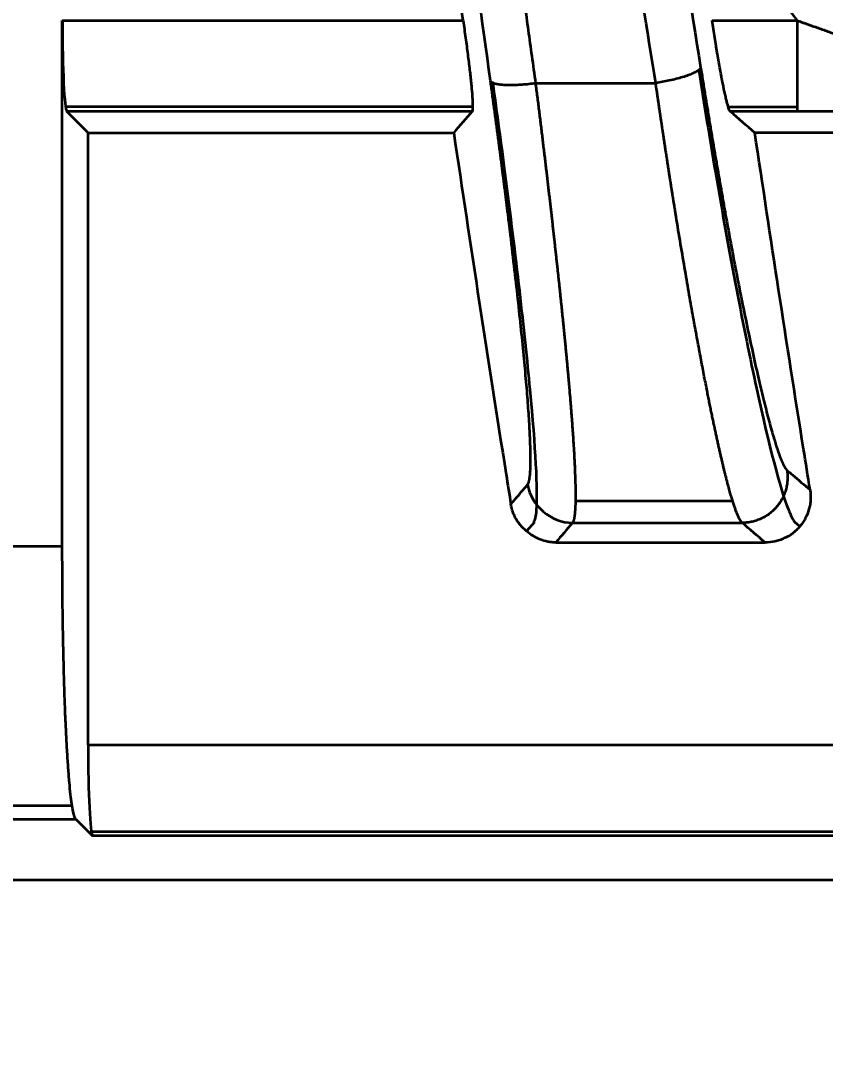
# Model space of a CAD drawing. Header units: millimetres. Extents: x 2599 to 3244, y 1330 to 1895.
# Drawn here: x 2891.9 to 2900.7, y 1481.59 to 1492.83 of the extents above; entities that cross this region are included whole.
import ezdxf

# ---------------------------------------------------------------- set-up
doc = ezdxf.new("R2010")
doc.units = ezdxf.units.MM
doc.layers.add('1', color=7, linetype='Continuous', true_color=0xffffff)
doc.layers.add('dim', color=82, linetype='Continuous', lineweight=9)
doc.styles.get("Standard").update_dxf_attribs({"font": 'arial.ttf'})
doc.dimstyles.new('Standard-3', dxfattribs={"dimscale": 3, "dimtxt": 0.18, "dimasz": 0.18, "dimexe": 0.18, "dimexo": 0.0625, "dimgap": 0.09, "dimtad": 0, "dimtoh": 1, "dimzin": 0, "dimdsep": 46, "dimtxsty": 'Standard', "dimcen": 0.09, "dimadec": 0, "dimazin": 0, "dimtfac": 1, "dimtofl": 0, "dimtmove": 0, "dimatfit": 3, "dimfxl": 0, "dimtolj": 1, "dimtzin": 0, "dimarcsym": 0})

# ---------------------------------------------------------------- blocks, each defined once
blk = doc.blocks.new('*D17')
at = {"layer": 'Defpoints', "color": 0, "transparency": 16777216}
for p in [(2669.184, 1564.792), (3057.245, 1545.955), (3057.245, 1441.092)]:
    blk.add_point(p, dxfattribs=at)
at = {"layer": 'dim', "color": 0, "lineweight": -2, "transparency": 16777216}
for p, q in [((2669.184, 1563.293), (2669.184, 1439.593)), ((3057.245, 1544.456), (3057.245, 1439.593)), ((2675.184, 1441.092), (2846.152, 1441.092)), ((3051.245, 1441.092), (2880.276, 1441.092))]:
    blk.add_line(p, q, dxfattribs=at)
at = {"layer": 'dim', "color": 0, "transparency": 16777216}
for points in [[(2675.184, 1442.092), (2675.184, 1440.092), (2669.184, 1441.092)], [(3051.245, 1442.092), (3051.245, 1440.092), (3057.245, 1441.092)]]:
    blk.add_solid(points, dxfattribs=at)
at = {"layer": 'dim', "color": 0, "transparency": 16777216, "insert": (2863.214, 1441.092), "char_height": 7.5, "attachment_point": 5, "bg_fill": 3, "box_fill_scale": 1.1, "bg_fill_color": 256, "bg_fill_true_color": 13158600, "bg_fill_transparency": 0}
blk.add_mtext('\\A1;388.06', dxfattribs=at)

msp = doc.modelspace()

# ---------------------------------------------------------------- linework, layer by layer
at = {"layer": '1', "color": 7, "linetype": 'Continuous', "lineweight": 35}
for p, q in [((2892.358, 1487.088), (2892.358, 1492.834)), ((2892.358, 1492.834), (2896.741, 1492.834)), ((2899.464, 1492.834), (2900.394, 1492.834)), ((2900.394, 1492.834), (2900.394, 1491.84)), ((2896.845, 1491.89), (2892.394, 1491.89)), ((2899.64, 1491.89), (2900.394, 1491.89)), ((2892.64, 1491.608), (2892.408, 1491.84)), ((2896.839, 1491.84), (2892.408, 1491.84)), ((2900.394, 1491.84), (2899.662, 1491.84)), ((2892.64, 1484.918), (2892.64, 1491.608)), ((2892.64, 1491.608), (2896.638, 1491.608)), ((2907.454, 1491.608), (2899.931, 1491.608)), ((2897.969, 1487.587), (2899.688, 1487.587)), ((2897.52, 1487.352), (2897.435, 1487.253)), ((2900.423, 1487.306), (2900.369, 1487.352)), ((2897.754, 1487.13), (2900.044, 1487.13)), ((2892.64, 1484.918), (2905.128, 1484.918)), ((2890.613, 1484.255), (2892.466, 1484.255)), ((2892.507, 1484.107), (2892.689, 1483.924)), ((2892.676, 1483.974), (2905.128, 1483.974)), ((2905.128, 1483.924), (2892.689, 1483.924)), ((2904.982, 1483.442), (2736.871, 1483.442))]:
    msp.add_line(p, q, dxfattribs=at)
for centre, major_axis, ratio, start_param, end_param in [((2904.323, 1495.927), (-4.29, -2.57), 0.99484, 5.745762, 6.411135), ((2904.236, 1495.875), (-3.432, -2.056), 0.99484, 5.733818, 7.06646), ((2892.411, 1492.834), (0, 0.995), 0.052408, 1.570796, 3.089233), ((2892.692, 1484.918), (0, 0.995), 0.052408, 1.570796, 3.089233)]:
    msp.add_ellipse(centre, major_axis=major_axis, ratio=ratio, start_param=start_param, end_param=end_param, dxfattribs=at)
for points, knots in [([(2896.741, 1492.834), (2896.232, 1496.256), (2895.044, 1504.357), (2892.652, 1513.374), (2888.412, 1521.168), (2884.255, 1528.812), (2881.152, 1539.024), (2879.105, 1551.827), (2877.759, 1560.614), (2877.759, 1565.534)], [0, 0, 0, 0, 0.129702, 0.32294, 0.408174, 0.493408, 0.653378, 0.813349, 1, 1, 1, 1]), ([(2897.041, 1492.175), (2896.949, 1492.838), (2896.857, 1493.508), (2896.67, 1494.857), (2896.575, 1495.538), (2896.38, 1496.908), (2896.28, 1497.597), (2896.071, 1498.986), (2895.963, 1499.684), (2895.735, 1501.089), (2895.615, 1501.795), (2895.359, 1503.214), (2895.223, 1503.926), (2894.93, 1505.359), (2894.772, 1506.078), (2894.431, 1507.525), (2894.247, 1508.253), (2893.844, 1509.717), (2893.626, 1510.453), (2893.148, 1511.936), (2892.888, 1512.682), (2892.317, 1514.186), (2892.007, 1514.944), (2891.497, 1516.092), (2891.319, 1516.476), (2890.949, 1517.249), (2890.566, 1518.026), (2889.956, 1519.211), (2889.529, 1520.016), (2889.094, 1520.83), (2888.873, 1521.242), (2888.425, 1522.076), (2887.972, 1522.922), (2887.288, 1524.222), (2886.611, 1525.556), (2886.174, 1526.468), (2885.854, 1527.16), (2885.749, 1527.393), (2885.543, 1527.86), (2885.441, 1528.095), (2885.341, 1528.332), (2885.341, 1528.332), (2885.34, 1528.332), (2885.34, 1528.333), (2885.34, 1528.334), (2885.339, 1528.337), (2885.336, 1528.342), (2885.332, 1528.353), (2885.323, 1528.374), (2885.305, 1528.417), (2885.269, 1528.502), (2885.198, 1528.672), (2885.058, 1529.013), (2884.783, 1529.696), (2884.56, 1530.284), (2884.127, 1531.463), (2883.857, 1532.252), (2883.099, 1534.626), (2882.66, 1536.216), (2882.175, 1538.199), (2882.081, 1538.595), (2881.899, 1539.387), (2881.811, 1539.783), (2881.555, 1540.967), (2881.394, 1541.756), (2880.938, 1544.114), (2880.667, 1545.678), (2880.285, 1548.01), (2880.162, 1548.784), (2879.98, 1549.943), (2879.92, 1550.328), (2879.801, 1551.098), (2879.741, 1551.482), (2879.564, 1552.633), (2879.331, 1554.162), (2879.008, 1556.445), (2878.73, 1558.72), (2878.512, 1560.99), (2878.369, 1563.261), (2878.334, 1564.776), (2878.334, 1565.534)], [0, 0, 0, 0, 0.03125, 0.03125, 0.0625, 0.0625, 0.09375, 0.09375, 0.125, 0.125, 0.15625, 0.15625, 0.1875, 0.1875, 0.21875, 0.21875, 0.25, 0.25, 0.28125, 0.28125, 0.3125, 0.3125, 0.34375, 0.34375, 0.359375, 0.359375, 0.375, 0.390625, 0.40625, 0.40625, 0.421875, 0.421875, 0.4375, 0.453125, 0.46875, 0.484375, 0.484375, 0.492187, 0.492187, 0.5, 0.5, 0.500008, 0.500008, 0.500015, 0.500031, 0.500061, 0.500122, 0.500244, 0.500488, 0.500977, 0.501953, 0.503906, 0.507812, 0.515625, 0.53125, 0.53125, 0.5625, 0.5625, 0.625, 0.625, 0.640625, 0.640625, 0.65625, 0.65625, 0.6875, 0.6875, 0.75, 0.75, 0.78125, 0.78125, 0.796875, 0.796875, 0.8125, 0.8125, 0.84375, 0.875, 0.90625, 0.9375, 0.96875, 1, 1, 1, 1]), ([(2878.831, 1565.534), (2878.831, 1565.467), (2878.832, 1565.331), (2878.833, 1565.127), (2878.835, 1564.92), (2878.838, 1564.713), (2878.843, 1564.503), (2878.848, 1564.292), (2878.854, 1564.079), (2878.861, 1563.864), (2878.868, 1563.647), (2878.877, 1563.429), (2878.887, 1563.209), (2878.897, 1562.987), (2878.909, 1562.763), (2878.921, 1562.538), (2878.934, 1562.311), (2878.949, 1562.082), (2878.964, 1561.851), (2878.98, 1561.619), (2878.997, 1561.385), (2879.015, 1561.149), (2879.034, 1560.911), (2879.053, 1560.672), (2879.074, 1560.431), (2879.096, 1560.188), (2879.118, 1559.943), (2879.142, 1559.697), (2879.166, 1559.448), (2879.191, 1559.199), (2879.217, 1558.947), (2879.245, 1558.694), (2879.273, 1558.438), (2879.301, 1558.181), (2879.331, 1557.923), (2879.362, 1557.662), (2879.394, 1557.4), (2879.426, 1557.136), (2879.46, 1556.871), (2879.494, 1556.603), (2879.53, 1556.334), (2879.565, 1556.074), (2879.599, 1555.822), (2879.632, 1555.578), (2879.666, 1555.332), (2879.701, 1555.083), (2879.737, 1554.831), (2879.773, 1554.576), (2879.809, 1554.319), (2879.847, 1554.059), (2879.885, 1553.796), (2879.924, 1553.531), (2879.963, 1553.263), (2880.004, 1552.992), (2880.044, 1552.719), (2880.086, 1552.442), (2880.128, 1552.164), (2880.171, 1551.882), (2880.215, 1551.598), (2880.259, 1551.311), (2880.304, 1551.021), (2880.349, 1550.729), (2880.396, 1550.433), (2880.442, 1550.136), (2880.49, 1549.835), (2880.538, 1549.532), (2880.587, 1549.226), (2880.637, 1548.917), (2880.687, 1548.606), (2880.738, 1548.292), (2880.79, 1547.975), (2880.842, 1547.656), (2880.895, 1547.334), (2880.949, 1547.009), (2881.027, 1546.536), (2881.131, 1545.921), (2881.261, 1545.171), (2881.391, 1544.437), (2881.522, 1543.719), (2881.653, 1543.017), (2881.786, 1542.331), (2881.918, 1541.661), (2882.052, 1541.008), (2882.186, 1540.37), (2882.321, 1539.748), (2882.456, 1539.142), (2882.592, 1538.553), (2882.728, 1537.979), (2882.845, 1537.502), (2882.943, 1537.118), (2883.019, 1536.82), (2883.096, 1536.524), (2883.174, 1536.23), (2883.253, 1535.937), (2883.333, 1535.646), (2883.414, 1535.357), (2883.496, 1535.07), (2883.578, 1534.784), (2883.662, 1534.5), (2883.746, 1534.217), (2883.831, 1533.936), (2883.917, 1533.657), (2884.004, 1533.379), (2884.092, 1533.104), (2884.18, 1532.829), (2884.27, 1532.557), (2884.36, 1532.286), (2884.451, 1532.017), (2884.543, 1531.749), (2884.636, 1531.484), (2884.73, 1531.219), (2884.825, 1530.957), (2884.921, 1530.696), (2885.017, 1530.437), (2885.114, 1530.18), (2885.213, 1529.924), (2885.312, 1529.67), (2885.412, 1529.417), (2885.512, 1529.166), (2885.614, 1528.917), (2885.717, 1528.67), (2885.845, 1528.365), (2886.004, 1527.997), (2886.198, 1527.561), (2886.404, 1527.11), (2886.622, 1526.643), (2886.853, 1526.161), (2887.096, 1525.664), (2887.351, 1525.152), (2887.619, 1524.624), (2887.838, 1524.199), (2888.008, 1523.874), (2888.125, 1523.649), (2888.253, 1523.408), (2888.389, 1523.149), (2888.536, 1522.873), (2888.691, 1522.581), (2888.856, 1522.271), (2889.074, 1521.862), (2889.328, 1521.388), (2889.599, 1520.88), (2889.827, 1520.453), (2890.011, 1520.108), (2890.168, 1519.81), (2890.314, 1519.532), (2890.461, 1519.248), (2890.607, 1518.965), (2890.75, 1518.684), (2890.89, 1518.403), (2891.029, 1518.124), (2891.165, 1517.846), (2891.3, 1517.569), (2891.432, 1517.293), (2891.561, 1517.019), (2891.689, 1516.745), (2891.814, 1516.473), (2891.937, 1516.202), (2892.058, 1515.932), (2892.177, 1515.664), (2892.294, 1515.396), (2892.408, 1515.13), (2892.521, 1514.865), (2892.631, 1514.601), (2892.738, 1514.338), (2892.844, 1514.076), (2892.947, 1513.816), (2893.049, 1513.557), (2893.148, 1513.298), (2893.244, 1513.042), (2893.339, 1512.786), (2893.432, 1512.531), (2893.522, 1512.278), (2893.61, 1512.026), (2893.696, 1511.775), (2893.779, 1511.525), (2893.861, 1511.276), (2893.975, 1510.919), (2894.121, 1510.448), (2894.296, 1509.857), (2894.468, 1509.253), (2894.636, 1508.635), (2894.801, 1508.003), (2894.962, 1507.357), (2895.12, 1506.697), (2895.274, 1506.024), (2895.425, 1505.337), (2895.572, 1504.636), (2895.717, 1503.922), (2895.857, 1503.193), (2895.994, 1502.451), (2896.091, 1501.904), (2896.151, 1501.557), (2896.175, 1501.414), (2896.2, 1501.269), (2896.225, 1501.122), (2896.25, 1500.973), (2896.275, 1500.823), (2896.299, 1500.672), (2896.325, 1500.519), (2896.35, 1500.364), (2896.375, 1500.207), (2896.4, 1500.049), (2896.426, 1499.89), (2896.451, 1499.728), (2896.477, 1499.565), (2896.502, 1499.401), (2896.528, 1499.235), (2896.554, 1499.067), (2896.58, 1498.898), (2896.606, 1498.727), (2896.632, 1498.555), (2896.658, 1498.38), (2896.684, 1498.205), (2896.71, 1498.027), (2896.737, 1497.848), (2896.763, 1497.668), (2896.79, 1497.486), (2896.817, 1497.302), (2896.843, 1497.117), (2896.863, 1496.981), (2896.876, 1496.892), (2896.882, 1496.847), (2896.889, 1496.793), (2896.898, 1496.729), (2896.908, 1496.657), (2896.92, 1496.575), (2896.933, 1496.484), (2896.947, 1496.383), (2896.962, 1496.274), (2896.978, 1496.155), (2896.996, 1496.027), (2897.015, 1495.89), (2897.035, 1495.743), (2897.057, 1495.588), (2897.08, 1495.423), (2897.104, 1495.249), (2897.129, 1495.065), (2897.156, 1494.873), (2897.184, 1494.671), (2897.213, 1494.46), (2897.243, 1494.24), (2897.275, 1494.011), (2897.308, 1493.772), (2897.342, 1493.525), (2897.378, 1493.268), (2897.415, 1493.002), (2897.453, 1492.726), (2897.492, 1492.442), (2897.519, 1492.249), (2897.532, 1492.151)], [0, 0, 0, 0, 0.002636, 0.005296, 0.007978, 0.010683, 0.013412, 0.016163, 0.018938, 0.021735, 0.024556, 0.027401, 0.030268, 0.033159, 0.036073, 0.039011, 0.041972, 0.044957, 0.047965, 0.050997, 0.054052, 0.057131, 0.060234, 0.063361, 0.066511, 0.069685, 0.072883, 0.076104, 0.07935, 0.082619, 0.085913, 0.08923, 0.092571, 0.095937, 0.099326, 0.10274, 0.106177, 0.109639, 0.113124, 0.116634, 0.120168, 0.123727, 0.126893, 0.130096, 0.133334, 0.136609, 0.139921, 0.143268, 0.146652, 0.150071, 0.153527, 0.157019, 0.160548, 0.164113, 0.167713, 0.171351, 0.175024, 0.178733, 0.182479, 0.186261, 0.19008, 0.193934, 0.197825, 0.201752, 0.205716, 0.209715, 0.213751, 0.217823, 0.221932, 0.226076, 0.230257, 0.234474, 0.238728, 0.243018, 0.247344, 0.257468, 0.267389, 0.277105, 0.286619, 0.295928, 0.305035, 0.313939, 0.32264, 0.331139, 0.339436, 0.347532, 0.355425, 0.363118, 0.370611, 0.374639, 0.378648, 0.38264, 0.386613, 0.390569, 0.394507, 0.398426, 0.402328, 0.406213, 0.41008, 0.413929, 0.417761, 0.421575, 0.425372, 0.429152, 0.432915, 0.43666, 0.440389, 0.444101, 0.447796, 0.451474, 0.455135, 0.45878, 0.462409, 0.466021, 0.469617, 0.473196, 0.47676, 0.480308, 0.483839, 0.487355, 0.490855, 0.49434, 0.500328, 0.506565, 0.513049, 0.519782, 0.526765, 0.533998, 0.541481, 0.549214, 0.557199, 0.560263, 0.563581, 0.567154, 0.570981, 0.575062, 0.579398, 0.583988, 0.588833, 0.597575, 0.605109, 0.611436, 0.616555, 0.620467, 0.624683, 0.628871, 0.633034, 0.637169, 0.641279, 0.645362, 0.649419, 0.65345, 0.657455, 0.661434, 0.665388, 0.669315, 0.673217, 0.677094, 0.680945, 0.684771, 0.688571, 0.692347, 0.696098, 0.699824, 0.703525, 0.707201, 0.710853, 0.714481, 0.718084, 0.721663, 0.725219, 0.72875, 0.732258, 0.735742, 0.739203, 0.74264, 0.746055, 0.753987, 0.762082, 0.770342, 0.778767, 0.787359, 0.796118, 0.805045, 0.814142, 0.823408, 0.832845, 0.842454, 0.852234, 0.862187, 0.872314, 0.874215, 0.876137, 0.878081, 0.880046, 0.882032, 0.88404, 0.886069, 0.888119, 0.89019, 0.892283, 0.894397, 0.896533, 0.898689, 0.900867, 0.903067, 0.905288, 0.907529, 0.909793, 0.912077, 0.914383, 0.916711, 0.919059, 0.921429, 0.923821, 0.926233, 0.928667, 0.931122, 0.933599, 0.936097, 0.936574, 0.937174, 0.937898, 0.938745, 0.939715, 0.940808, 0.942025, 0.943366, 0.944829, 0.946416, 0.948126, 0.94996, 0.951917, 0.953997, 0.9562, 0.958527, 0.960978, 0.963551, 0.966248, 0.969068, 0.972012, 0.975079, 0.978269, 0.981582, 0.985019, 0.988579, 0.992263, 0.99607, 1, 1, 1, 1]), ([(2898.847, 1492.151), (2898.658, 1493.337), (2898.485, 1494.421), (2898.169, 1496.383), (2898.026, 1497.261), (2897.769, 1498.81), (2897.543, 1500.153), (2897.378, 1501.081), (2897.31, 1501.441), (2897.31, 1501.442), (2897.31, 1501.442), (2897.31, 1501.442), (2897.31, 1501.442), (2897.31, 1501.443), (2897.309, 1501.444), (2897.309, 1501.447), (2897.308, 1501.453), (2897.306, 1501.465), (2897.301, 1501.489), (2897.292, 1501.537), (2897.274, 1501.631), (2897.238, 1501.821), (2897.166, 1502.197), (2897.019, 1502.941), (2896.89, 1503.564), (2896.628, 1504.79), (2896.447, 1505.58), (2895.89, 1507.872), (2895.496, 1509.293), (2895.08, 1510.607), (2895.08, 1510.607), (2895.08, 1510.607), (2895.08, 1510.608), (2895.079, 1510.609), (2895.079, 1510.612), (2895.077, 1510.617), (2895.074, 1510.628), (2895.067, 1510.649), (2895.053, 1510.692), (2895.026, 1510.776), (2894.972, 1510.946), (2894.862, 1511.284), (2894.636, 1511.956), (2894.162, 1513.286), (2893.718, 1514.403), (2892.781, 1516.604), (2892.09, 1518.028), (2891.332, 1519.41), (2891.332, 1519.41), (2891.332, 1519.41), (2891.331, 1519.411), (2891.331, 1519.412), (2891.33, 1519.414), (2891.328, 1519.417), (2891.324, 1519.425), (2891.316, 1519.439), (2891.3, 1519.469), (2891.267, 1519.528), (2891.203, 1519.645), (2891.076, 1519.877), (2890.826, 1520.334), (2890.62, 1520.712), (2890.217, 1521.453), (2889.962, 1521.923), (2889.237, 1523.267), (2888.38, 1524.874), (2887.419, 1526.735), (2886.996, 1527.607), (2886.839, 1527.951), (2886.839, 1527.951), (2886.839, 1527.951), (2886.839, 1527.952), (2886.838, 1527.952), (2886.838, 1527.953), (2886.837, 1527.955), (2886.835, 1527.959), (2886.832, 1527.967), (2886.824, 1527.983), (2886.81, 1528.015), (2886.781, 1528.079), (2886.723, 1528.207), (2886.608, 1528.464), (2886.38, 1528.988), (2886.188, 1529.45), (2885.808, 1530.392), (2885.561, 1531.044), (2884.839, 1533.069), (2884.382, 1534.514), (2883.518, 1537.593), (2883.111, 1539.228), (2882.345, 1542.686), (2881.987, 1544.51), (2881.653, 1546.433), (2881.653, 1546.437), (2881.651, 1546.444), (2881.649, 1546.456), (2881.645, 1546.482), (2881.636, 1546.535), (2881.617, 1546.64), (2881.581, 1546.85), (2881.509, 1547.267), (2881.369, 1548.088), (2881.254, 1548.77), (2881.032, 1550.105), (2880.894, 1550.956), (2880.511, 1553.394), (2880.296, 1554.866), (2880.121, 1556.182), (2880.121, 1556.183), (2880.121, 1556.183), (2880.12, 1556.183), (2880.12, 1556.184), (2880.12, 1556.185), (2880.12, 1556.189), (2880.119, 1556.195), (2880.117, 1556.208), (2880.114, 1556.233), (2880.107, 1556.284), (2880.094, 1556.385), (2880.067, 1556.586), (2880.016, 1556.986), (2879.918, 1557.774), (2879.843, 1558.428), (2879.704, 1559.709), (2879.627, 1560.526), (2879.441, 1562.864), (2879.38, 1564.273), (2879.38, 1565.534)], [0, 0, 0, 0, 0.03125, 0.03125, 0.0625, 0.0625, 0.09375, 0.125, 0.125, 0.125002, 0.125002, 0.125004, 0.125008, 0.125015, 0.125031, 0.125061, 0.125122, 0.125244, 0.125488, 0.125977, 0.126953, 0.128906, 0.132813, 0.140625, 0.15625, 0.15625, 0.1875, 0.1875, 0.25, 0.25, 0.250008, 0.250008, 0.250015, 0.250031, 0.250061, 0.250122, 0.250244, 0.250488, 0.250977, 0.251953, 0.253906, 0.257813, 0.265625, 0.28125, 0.3125, 0.3125, 0.375, 0.375, 0.375004, 0.375004, 0.375008, 0.375015, 0.375031, 0.375061, 0.375122, 0.375244, 0.375488, 0.375977, 0.376953, 0.378906, 0.382813, 0.390625, 0.390625, 0.40625, 0.40625, 0.4375, 0.46875, 0.5, 0.5, 0.500004, 0.500004, 0.500008, 0.500015, 0.500031, 0.500061, 0.500122, 0.500244, 0.500488, 0.500977, 0.501953, 0.503906, 0.507813, 0.515625, 0.53125, 0.53125, 0.5625, 0.5625, 0.625, 0.625, 0.6875, 0.6875, 0.75, 0.75, 0.750122, 0.750122, 0.750244, 0.750488, 0.750977, 0.751953, 0.753906, 0.757813, 0.765625, 0.78125, 0.78125, 0.8125, 0.8125, 0.875, 0.875, 0.875004, 0.875004, 0.875008, 0.875015, 0.875031, 0.875061, 0.875122, 0.875244, 0.875488, 0.875977, 0.876953, 0.878906, 0.882813, 0.890625, 0.90625, 0.90625, 0.9375, 0.9375, 1, 1, 1, 1]), ([(2879.876, 1565.534), (2879.876, 1564.789), (2879.912, 1563.296), (2880.058, 1561.042), (2880.283, 1558.772), (2880.572, 1556.485), (2880.907, 1554.179), (2881.15, 1552.628), (2881.335, 1551.458), (2881.397, 1551.068), (2881.522, 1550.284), (2881.585, 1549.892), (2881.776, 1548.712), (2882.038, 1547.132), (2882.459, 1544.747), (2882.921, 1542.352), (2883.266, 1540.753), (2883.633, 1539.153), (2883.828, 1538.354), (2884.244, 1536.757), (2884.688, 1535.162), (2885.45, 1532.783), (2886.322, 1530.421), (2886.988, 1528.863), (2887.345, 1528.089), (2887.345, 1528.088), (2887.346, 1528.087), (2887.346, 1528.086), (2887.348, 1528.083), (2887.35, 1528.077), (2887.356, 1528.065), (2887.367, 1528.042), (2887.389, 1527.995), (2887.432, 1527.9), (2887.521, 1527.712), (2887.699, 1527.337), (2887.854, 1527.019), (2888.168, 1526.384), (2888.382, 1525.966), (2889.031, 1524.721), (2889.474, 1523.905), (2890.357, 1522.297), (2890.797, 1521.504), (2891.652, 1519.933), (2892.067, 1519.156), (2892.657, 1517.998), (2892.848, 1517.613), (2893.125, 1517.038), (2893.216, 1516.847), (2893.393, 1516.464), (2893.481, 1516.273), (2893.908, 1515.32), (2894.222, 1514.561), (2894.804, 1513.051), (2895.072, 1512.3), (2895.569, 1510.805), (2895.798, 1510.061), (2896.224, 1508.581), (2896.421, 1507.844), (2896.788, 1506.379), (2896.959, 1505.65), (2897.279, 1504.2), (2897.429, 1503.478), (2897.713, 1502.044), (2897.847, 1501.331), (2898.103, 1499.912), (2898.225, 1499.207), (2898.461, 1497.806), (2898.575, 1497.11), (2898.799, 1495.726), (2898.908, 1495.038), (2899.124, 1493.672), (2899.231, 1492.994), (2899.338, 1492.321)], [0, 0, 0, 0, 0.03125, 0.0625, 0.09375, 0.125, 0.15625, 0.1875, 0.1875, 0.203125, 0.203125, 0.21875, 0.21875, 0.25, 0.28125, 0.3125, 0.34375, 0.34375, 0.375, 0.375, 0.40625, 0.4375, 0.46875, 0.5, 0.5, 0.500015, 0.500015, 0.500031, 0.500061, 0.500122, 0.500244, 0.500488, 0.500977, 0.501953, 0.503906, 0.507812, 0.515625, 0.515625, 0.53125, 0.53125, 0.5625, 0.5625, 0.59375, 0.59375, 0.625, 0.625, 0.640625, 0.640625, 0.648437, 0.648437, 0.65625, 0.65625, 0.6875, 0.6875, 0.71875, 0.71875, 0.75, 0.75, 0.78125, 0.78125, 0.8125, 0.8125, 0.84375, 0.84375, 0.875, 0.875, 0.90625, 0.90625, 0.9375, 0.9375, 0.96875, 0.96875, 1, 1, 1, 1]), ([(2900.32, 1495.905), (2900.32, 1495.896), (2900.32, 1495.878), (2900.321, 1495.851), (2900.321, 1495.824), (2900.322, 1495.797), (2900.322, 1495.77), (2900.323, 1495.743), (2900.324, 1495.717), (2900.326, 1495.69), (2900.327, 1495.663), (2900.329, 1495.636), (2900.331, 1495.609), (2900.333, 1495.582), (2900.335, 1495.555), (2900.338, 1495.528), (2900.34, 1495.501), (2900.343, 1495.474), (2900.346, 1495.447), (2900.349, 1495.42), (2900.353, 1495.393), (2900.356, 1495.366), (2900.36, 1495.34), (2900.364, 1495.313), (2900.368, 1495.286), (2900.372, 1495.259), (2900.377, 1495.232), (2900.382, 1495.205), (2900.387, 1495.178), (2900.392, 1495.152), (2900.397, 1495.125), (2900.402, 1495.098), (2900.408, 1495.071), (2900.414, 1495.045), (2900.42, 1495.018), (2900.426, 1494.991), (2900.432, 1494.965), (2900.439, 1494.938), (2900.446, 1494.911), (2900.453, 1494.885), (2900.46, 1494.858), (2900.467, 1494.832), (2900.475, 1494.805), (2900.482, 1494.779), (2900.49, 1494.752), (2900.498, 1494.726), (2900.507, 1494.7), (2900.515, 1494.674), (2900.524, 1494.647), (2900.533, 1494.621), (2900.542, 1494.595), (2900.551, 1494.569), (2900.56, 1494.543), (2900.57, 1494.517), (2900.58, 1494.491), (2900.59, 1494.465), (2900.6, 1494.439), (2900.61, 1494.413), (2900.621, 1494.388), (2900.631, 1494.362), (2900.642, 1494.336), (2900.653, 1494.311), (2900.665, 1494.285), (2900.676, 1494.26), (2900.688, 1494.235), (2900.7, 1494.209), (2900.712, 1494.184), (2900.724, 1494.159), (2900.736, 1494.134), (2900.749, 1494.109), (2900.762, 1494.084), (2900.774, 1494.059), (2900.788, 1494.034), (2900.801, 1494.01), (2900.814, 1493.985), (2900.828, 1493.961), (2900.842, 1493.936), (2900.856, 1493.912), (2900.87, 1493.888), (2900.885, 1493.863), (2900.899, 1493.839), (2900.914, 1493.815), (2900.929, 1493.791), (2900.944, 1493.767), (2900.96, 1493.744), (2900.975, 1493.72), (2900.991, 1493.696), (2901.007, 1493.673), (2901.023, 1493.65), (2901.039, 1493.626), (2901.055, 1493.603), (2901.072, 1493.58), (2901.088, 1493.557), (2901.105, 1493.534), (2901.122, 1493.512), (2901.14, 1493.489), (2901.157, 1493.467), (2901.175, 1493.444), (2901.193, 1493.422), (2901.211, 1493.4), (2901.229, 1493.378), (2901.247, 1493.356), (2901.265, 1493.334), (2901.284, 1493.312), (2901.303, 1493.291), (2901.322, 1493.269), (2901.341, 1493.248), (2901.36, 1493.227), (2901.38, 1493.206), (2901.399, 1493.185), (2901.419, 1493.164), (2901.439, 1493.143), (2901.459, 1493.122), (2901.48, 1493.102), (2901.5, 1493.082), (2901.521, 1493.062), (2901.541, 1493.042), (2901.562, 1493.022), (2901.584, 1493.002), (2901.605, 1492.982), (2901.626, 1492.963), (2901.648, 1492.944), (2901.669, 1492.924), (2901.691, 1492.905), (2901.713, 1492.887), (2901.736, 1492.868), (2901.758, 1492.849), (2901.78, 1492.831), (2901.803, 1492.813), (2901.826, 1492.794), (2901.849, 1492.777), (2901.872, 1492.759), (2901.895, 1492.741), (2901.918, 1492.724), (2901.942, 1492.706), (2901.965, 1492.689), (2901.989, 1492.672), (2902.013, 1492.655), (2902.037, 1492.639), (2902.061, 1492.622), (2902.086, 1492.606), (2902.11, 1492.59), (2902.135, 1492.574), (2902.16, 1492.558), (2902.184, 1492.542), (2902.209, 1492.527), (2902.235, 1492.511), (2902.26, 1492.496), (2902.285, 1492.481), (2902.311, 1492.467), (2902.336, 1492.452), (2902.362, 1492.438), (2902.388, 1492.424), (2902.414, 1492.409), (2902.44, 1492.396), (2902.467, 1492.382), (2902.493, 1492.369), (2902.519, 1492.355), (2902.546, 1492.342), (2902.573, 1492.329), (2902.6, 1492.317), (2902.627, 1492.304), (2902.654, 1492.292), (2902.681, 1492.28), (2902.708, 1492.268), (2902.735, 1492.256), (2902.763, 1492.244), (2902.79, 1492.233), (2902.818, 1492.222), (2902.846, 1492.211), (2902.874, 1492.2), (2902.902, 1492.19), (2902.93, 1492.179), (2902.958, 1492.169), (2902.986, 1492.159), (2903.015, 1492.15), (2903.043, 1492.14), (2903.072, 1492.131), (2903.1, 1492.122), (2903.129, 1492.113), (2903.158, 1492.104), (2903.187, 1492.096), (2903.216, 1492.087), (2903.245, 1492.079), (2903.274, 1492.072), (2903.303, 1492.064), (2903.333, 1492.057), (2903.362, 1492.049), (2903.391, 1492.042), (2903.421, 1492.036), (2903.451, 1492.029), (2903.48, 1492.023), (2903.51, 1492.017), (2903.54, 1492.011), (2903.57, 1492.005), (2903.599, 1492), (2903.629, 1491.995), (2903.659, 1491.99), (2903.689, 1491.985), (2903.72, 1491.981), (2903.75, 1491.976), (2903.78, 1491.972), (2903.81, 1491.969), (2903.841, 1491.965), (2903.871, 1491.962), (2903.902, 1491.958), (2903.932, 1491.956), (2903.962, 1491.953), (2903.993, 1491.95), (2904.024, 1491.948), (2904.054, 1491.946), (2904.085, 1491.945), (2904.116, 1491.943), (2904.146, 1491.942), (2904.177, 1491.941), (2904.208, 1491.94), (2904.239, 1491.939), (2904.27, 1491.939), (2904.29, 1491.939), (2904.3, 1491.939)], [0, 0, 0, 0, 0.004297, 0.008596, 0.012899, 0.017204, 0.021511, 0.025821, 0.030134, 0.03445, 0.038768, 0.043089, 0.047412, 0.051739, 0.056068, 0.060399, 0.064734, 0.069071, 0.07341, 0.077753, 0.082098, 0.086446, 0.090796, 0.09515, 0.099506, 0.103864, 0.108226, 0.11259, 0.116957, 0.121327, 0.125699, 0.130074, 0.134452, 0.138833, 0.143216, 0.147603, 0.151992, 0.156383, 0.160778, 0.165175, 0.169575, 0.173978, 0.178384, 0.182792, 0.187203, 0.191617, 0.196034, 0.200454, 0.204876, 0.209301, 0.213729, 0.21816, 0.222594, 0.22703, 0.231469, 0.235911, 0.240356, 0.244804, 0.249255, 0.253708, 0.258165, 0.262624, 0.267086, 0.271551, 0.276018, 0.280489, 0.284962, 0.289439, 0.293918, 0.2984, 0.302885, 0.307373, 0.311863, 0.316357, 0.320853, 0.325353, 0.329855, 0.33436, 0.338868, 0.343379, 0.347893, 0.35241, 0.356929, 0.361452, 0.365978, 0.370506, 0.375037, 0.379572, 0.384109, 0.388649, 0.393192, 0.397738, 0.402287, 0.406839, 0.411394, 0.415952, 0.420513, 0.425076, 0.429643, 0.434213, 0.438785, 0.443361, 0.44794, 0.452521, 0.457106, 0.461693, 0.466284, 0.470877, 0.475474, 0.480073, 0.484676, 0.489281, 0.49389, 0.498502, 0.503116, 0.507734, 0.512354, 0.516978, 0.521604, 0.526234, 0.530867, 0.535502, 0.540141, 0.544783, 0.549428, 0.554075, 0.558726, 0.56338, 0.568037, 0.572697, 0.57736, 0.582027, 0.586696, 0.591368, 0.596043, 0.600722, 0.605403, 0.610088, 0.614775, 0.619466, 0.62416, 0.628857, 0.633557, 0.63826, 0.642966, 0.647675, 0.652388, 0.657103, 0.661822, 0.666544, 0.671268, 0.675996, 0.680727, 0.685462, 0.690199, 0.694939, 0.699683, 0.704429, 0.709179, 0.713932, 0.718688, 0.723447, 0.72821, 0.732975, 0.737744, 0.742516, 0.747291, 0.752069, 0.75685, 0.761635, 0.766422, 0.771213, 0.776007, 0.780804, 0.785604, 0.790408, 0.795214, 0.800024, 0.804837, 0.809654, 0.814473, 0.819296, 0.824121, 0.82895, 0.833783, 0.838618, 0.843457, 0.848298, 0.853143, 0.857992, 0.862843, 0.867698, 0.872556, 0.877417, 0.882281, 0.887149, 0.89202, 0.896894, 0.901771, 0.906651, 0.911535, 0.916422, 0.921312, 0.926206, 0.931103, 0.936003, 0.940906, 0.945812, 0.950722, 0.955635, 0.960552, 0.965471, 0.970394, 0.97532, 0.98025, 0.985182, 0.990118, 0.995057, 1, 1, 1, 1]), ([(2896.741, 1492.834), (2896.745, 1492.802), (2896.75, 1492.771), (2896.759, 1492.708), (2896.763, 1492.677), (2896.776, 1492.584), (2896.784, 1492.524), (2896.795, 1492.437), (2896.799, 1492.409), (2896.806, 1492.353), (2896.809, 1492.325), (2896.818, 1492.246), (2896.823, 1492.196), (2896.83, 1492.128), (2896.832, 1492.106), (2896.836, 1492.064), (2896.838, 1492.044), (2896.842, 1491.989), (2896.844, 1491.957), (2896.845, 1491.918), (2896.845, 1491.905), (2896.845, 1491.885), (2896.845, 1491.876), (2896.843, 1491.853), (2896.842, 1491.844), (2896.839, 1491.84)], [0, 0, 0, 0, 0.0625, 0.0625, 0.125, 0.125, 0.25, 0.25, 0.3125, 0.3125, 0.375, 0.375, 0.5, 0.5, 0.5625, 0.5625, 0.625, 0.625, 0.75, 0.75, 0.8125, 0.8125, 0.875, 0.875, 1, 1, 1, 1]), ([(2899.662, 1491.84), (2899.66, 1491.842), (2899.658, 1491.845), (2899.653, 1491.855), (2899.65, 1491.861), (2899.642, 1491.884), (2899.636, 1491.905), (2899.625, 1491.945), (2899.622, 1491.959), (2899.616, 1491.983), (2899.614, 1491.992), (2899.61, 1492.009), (2899.608, 1492.018), (2899.598, 1492.064), (2899.589, 1492.105), (2899.578, 1492.162), (2899.575, 1492.174), (2899.571, 1492.198), (2899.568, 1492.21), (2899.561, 1492.247), (2899.556, 1492.273), (2899.542, 1492.352), (2899.532, 1492.408), (2899.52, 1492.481), (2899.517, 1492.496), (2899.512, 1492.526), (2899.51, 1492.541), (2899.502, 1492.586), (2899.498, 1492.616), (2899.483, 1492.708), (2899.473, 1492.771), (2899.464, 1492.834)], [0, 0, 0, 0, 0.0625, 0.0625, 0.125, 0.125, 0.25, 0.25, 0.3125, 0.3125, 0.34375, 0.34375, 0.375, 0.375, 0.5, 0.5, 0.53125, 0.53125, 0.5625, 0.5625, 0.625, 0.625, 0.75, 0.75, 0.78125, 0.78125, 0.8125, 0.8125, 0.875, 0.875, 1, 1, 1, 1]), ([(2900.395, 1492.835), (2900.396, 1492.834), (2900.397, 1492.834), (2900.399, 1492.833), (2900.403, 1492.831), (2900.413, 1492.828), (2900.426, 1492.823), (2900.449, 1492.815), (2900.478, 1492.804), (2900.524, 1492.788), (2900.578, 1492.769), (2900.658, 1492.741), (2900.76, 1492.704), (2900.92, 1492.648), (2901.122, 1492.576), (2901.302, 1492.514), (2901.422, 1492.473), (2901.478, 1492.454), (2901.536, 1492.435), (2901.595, 1492.415), (2901.656, 1492.396), (2901.718, 1492.376), (2901.781, 1492.356), (2901.845, 1492.336), (2901.911, 1492.316), (2901.978, 1492.296), (2902.046, 1492.276), (2902.116, 1492.256), (2902.186, 1492.236), (2902.259, 1492.216), (2902.31, 1492.203), (2902.342, 1492.195), (2902.352, 1492.192), (2902.362, 1492.189), (2902.373, 1492.186), (2902.385, 1492.183), (2902.396, 1492.181), (2902.408, 1492.177), (2902.42, 1492.174), (2902.433, 1492.171), (2902.445, 1492.168), (2902.459, 1492.165), (2902.472, 1492.161), (2902.486, 1492.158), (2902.5, 1492.154), (2902.514, 1492.151), (2902.529, 1492.147), (2902.544, 1492.144), (2902.56, 1492.14), (2902.575, 1492.136), (2902.591, 1492.132), (2902.608, 1492.129), (2902.624, 1492.125), (2902.641, 1492.121), (2902.658, 1492.117), (2902.676, 1492.113), (2902.694, 1492.109), (2902.712, 1492.105), (2902.731, 1492.101), (2902.75, 1492.097), (2902.769, 1492.093), (2902.788, 1492.089), (2902.808, 1492.085), (2902.828, 1492.081), (2902.849, 1492.076), (2902.869, 1492.072), (2902.89, 1492.068), (2902.912, 1492.064), (2902.933, 1492.06), (2902.955, 1492.056), (2902.978, 1492.052), (2903, 1492.048), (2903.023, 1492.044), (2903.046, 1492.04), (2903.07, 1492.036), (2903.094, 1492.032), (2903.118, 1492.028), (2903.142, 1492.024), (2903.167, 1492.02), (2903.192, 1492.016), (2903.218, 1492.012), (2903.243, 1492.009), (2903.269, 1492.005), (2903.296, 1492.001), (2903.322, 1491.998), (2903.349, 1491.994), (2903.376, 1491.991), (2903.404, 1491.987), (2903.432, 1491.984), (2903.46, 1491.981), (2903.488, 1491.978), (2903.517, 1491.975), (2903.546, 1491.972), (2903.576, 1491.969), (2903.605, 1491.966), (2903.635, 1491.963), (2903.666, 1491.961), (2903.696, 1491.958), (2903.727, 1491.956), (2903.758, 1491.954), (2903.79, 1491.952), (2903.822, 1491.95), (2903.854, 1491.948), (2903.886, 1491.946), (2903.919, 1491.945), (2903.952, 1491.943), (2903.986, 1491.942), (2904.019, 1491.941), (2904.053, 1491.94), (2904.088, 1491.939), (2904.122, 1491.939), (2904.157, 1491.938), (2904.193, 1491.938), (2904.228, 1491.938), (2904.264, 1491.939), (2904.288, 1491.939), (2904.3, 1491.939)], [0, 0, 0, 0, 0.000244, 0.000902, 0.001975, 0.003463, 0.008294, 0.011686, 0.021138, 0.031062, 0.046582, 0.06229, 0.093059, 0.124808, 0.185617, 0.249815, 0.264145, 0.27882, 0.293837, 0.309194, 0.324887, 0.340915, 0.357273, 0.37396, 0.390973, 0.40831, 0.425968, 0.443946, 0.462241, 0.480852, 0.499778, 0.502339, 0.504982, 0.507707, 0.510515, 0.513405, 0.516377, 0.51943, 0.522566, 0.525783, 0.529081, 0.532461, 0.535922, 0.539464, 0.543088, 0.546792, 0.550577, 0.554442, 0.558388, 0.562415, 0.566521, 0.570708, 0.574974, 0.579321, 0.583747, 0.588252, 0.592837, 0.597501, 0.602244, 0.607066, 0.611967, 0.616947, 0.622005, 0.627142, 0.632356, 0.637649, 0.64302, 0.648469, 0.653995, 0.6596, 0.665281, 0.67104, 0.676876, 0.682789, 0.68878, 0.694847, 0.700991, 0.707211, 0.713508, 0.719882, 0.726332, 0.732858, 0.739461, 0.746139, 0.752894, 0.759724, 0.766631, 0.773613, 0.780672, 0.787806, 0.795015, 0.802301, 0.809662, 0.817099, 0.824612, 0.8322, 0.839864, 0.847604, 0.85542, 0.863312, 0.871279, 0.879323, 0.887443, 0.895639, 0.903911, 0.91226, 0.920686, 0.929188, 0.937767, 0.946424, 0.955158, 0.96397, 0.97286, 0.981828, 0.990874, 1, 1, 1, 1]), ([(2899.338, 1492.321), (2899.342, 1492.296), (2899.35, 1492.247), (2899.362, 1492.173), (2899.374, 1492.1), (2899.385, 1492.027), (2899.397, 1491.955), (2899.409, 1491.883), (2899.421, 1491.811), (2899.433, 1491.739), (2899.445, 1491.668), (2899.456, 1491.597), (2899.468, 1491.527), (2899.48, 1491.456), (2899.492, 1491.387), (2899.504, 1491.317), (2899.516, 1491.248), (2899.528, 1491.179), (2899.54, 1491.111), (2899.552, 1491.043), (2899.564, 1490.975), (2899.576, 1490.908), (2899.587, 1490.84), (2899.599, 1490.774), (2899.611, 1490.707), (2899.643, 1490.532), (2899.694, 1490.257), (2899.764, 1489.897), (2899.831, 1489.562), (2899.897, 1489.252), (2899.959, 1488.97), (2900.019, 1488.718), (2900.074, 1488.498), (2900.11, 1488.368), (2900.129, 1488.303), (2900.133, 1488.29), (2900.137, 1488.277), (2900.14, 1488.265), (2900.144, 1488.253), (2900.148, 1488.241), (2900.151, 1488.229), (2900.155, 1488.218), (2900.158, 1488.207), (2900.162, 1488.195), (2900.165, 1488.185), (2900.169, 1488.174), (2900.172, 1488.164), (2900.176, 1488.153), (2900.179, 1488.143), (2900.182, 1488.134), (2900.185, 1488.124), (2900.189, 1488.115), (2900.192, 1488.106), (2900.195, 1488.097), (2900.198, 1488.088), (2900.201, 1488.079), (2900.204, 1488.071), (2900.207, 1488.063), (2900.211, 1488.055), (2900.214, 1488.047), (2900.216, 1488.04), (2900.219, 1488.033), (2900.222, 1488.026), (2900.225, 1488.019), (2900.228, 1488.012), (2900.231, 1488.006), (2900.234, 1488), (2900.236, 1487.994), (2900.239, 1487.988), (2900.242, 1487.983), (2900.244, 1487.977), (2900.247, 1487.972), (2900.25, 1487.967), (2900.252, 1487.963), (2900.255, 1487.958), (2900.257, 1487.954), (2900.26, 1487.95), (2900.262, 1487.946), (2900.264, 1487.942), (2900.267, 1487.939), (2900.269, 1487.936), (2900.271, 1487.933), (2900.274, 1487.93), (2900.276, 1487.927), (2900.278, 1487.925), (2900.28, 1487.923), (2900.282, 1487.922), (2900.282, 1487.921)], [0, 0, 0, 0, 0.010457, 0.020896, 0.03132, 0.041731, 0.05213, 0.06252, 0.072901, 0.083277, 0.093648, 0.104017, 0.114385, 0.124755, 0.135128, 0.145506, 0.155891, 0.166285, 0.176689, 0.187106, 0.197538, 0.207986, 0.218452, 0.228938, 0.239445, 0.249976, 0.312702, 0.374949, 0.437112, 0.499591, 0.561986, 0.624188, 0.686614, 0.749681, 0.754473, 0.75926, 0.76404, 0.768816, 0.773586, 0.778351, 0.783111, 0.787866, 0.792617, 0.797364, 0.802106, 0.806845, 0.811579, 0.81631, 0.821038, 0.825762, 0.830484, 0.835202, 0.839918, 0.844631, 0.849342, 0.854051, 0.858758, 0.863463, 0.868167, 0.872869, 0.87757, 0.88227, 0.886969, 0.891668, 0.896366, 0.901064, 0.905762, 0.91046, 0.915158, 0.919857, 0.924556, 0.929257, 0.933958, 0.938661, 0.943365, 0.948071, 0.952779, 0.957489, 0.962201, 0.966915, 0.971632, 0.976352, 0.981075, 0.985801, 0.99053, 0.995263, 1, 1, 1, 1]), ([(2899.317, 1492.292), (2899.377, 1491.914), (2899.437, 1491.542), (2899.654, 1490.273), (2899.81, 1489.454), (2900.086, 1488.181), (2900.208, 1487.72), (2900.323, 1487.423), (2900.348, 1487.374), (2900.369, 1487.352)], [0, 0, 0, 0, 0.146814, 0.146814, 0.512897, 0.512897, 0.87898, 0.87898, 1, 1, 1, 1]), ([(2897.446, 1487.764), (2897.447, 1487.765), (2897.449, 1487.768), (2897.452, 1487.773), (2897.455, 1487.779), (2897.458, 1487.786), (2897.46, 1487.794), (2897.462, 1487.802), (2897.465, 1487.812), (2897.467, 1487.822), (2897.468, 1487.833), (2897.47, 1487.845), (2897.472, 1487.858), (2897.473, 1487.872), (2897.474, 1487.887), (2897.475, 1487.902), (2897.476, 1487.919), (2897.477, 1487.936), (2897.478, 1487.954), (2897.478, 1487.974), (2897.479, 1487.994), (2897.479, 1488.014), (2897.479, 1488.036), (2897.479, 1488.059), (2897.479, 1488.082), (2897.479, 1488.107), (2897.478, 1488.132), (2897.476, 1488.206), (2897.471, 1488.341), (2897.457, 1488.562), (2897.438, 1488.814), (2897.412, 1489.097), (2897.382, 1489.408), (2897.346, 1489.745), (2897.305, 1490.106), (2897.274, 1490.371), (2897.256, 1490.523), (2897.252, 1490.553), (2897.248, 1490.583), (2897.245, 1490.613), (2897.241, 1490.643), (2897.237, 1490.673), (2897.234, 1490.704), (2897.23, 1490.734), (2897.226, 1490.765), (2897.222, 1490.795), (2897.218, 1490.826), (2897.215, 1490.857), (2897.211, 1490.887), (2897.207, 1490.918), (2897.203, 1490.949), (2897.199, 1490.98), (2897.195, 1491.011), (2897.191, 1491.042), (2897.187, 1491.073), (2897.183, 1491.105), (2897.179, 1491.136), (2897.175, 1491.167), (2897.171, 1491.199), (2897.167, 1491.23), (2897.163, 1491.262), (2897.159, 1491.294), (2897.155, 1491.325), (2897.151, 1491.357), (2897.147, 1491.389), (2897.142, 1491.421), (2897.138, 1491.453), (2897.134, 1491.485), (2897.13, 1491.517), (2897.125, 1491.55), (2897.121, 1491.582), (2897.117, 1491.614), (2897.113, 1491.647), (2897.108, 1491.679), (2897.104, 1491.712), (2897.099, 1491.744), (2897.095, 1491.777), (2897.091, 1491.81), (2897.086, 1491.843), (2897.082, 1491.876), (2897.077, 1491.909), (2897.073, 1491.942), (2897.068, 1491.975), (2897.064, 1492.008), (2897.059, 1492.041), (2897.055, 1492.074), (2897.05, 1492.108), (2897.045, 1492.141), (2897.042, 1492.164), (2897.041, 1492.175)], [0, 0, 0, 0, 0.00968, 0.019342, 0.028988, 0.038619, 0.048238, 0.057845, 0.067443, 0.077032, 0.086616, 0.096194, 0.10577, 0.115344, 0.124918, 0.134494, 0.144074, 0.153658, 0.163249, 0.172849, 0.182458, 0.192078, 0.201712, 0.21136, 0.221024, 0.230706, 0.240407, 0.250129, 0.313128, 0.375468, 0.437579, 0.499888, 0.562382, 0.624577, 0.686886, 0.749714, 0.754489, 0.759259, 0.764024, 0.768784, 0.773541, 0.778293, 0.78304, 0.787784, 0.792524, 0.797261, 0.801994, 0.806724, 0.811451, 0.816175, 0.820896, 0.825614, 0.830331, 0.835045, 0.839757, 0.844467, 0.849175, 0.853882, 0.858588, 0.863292, 0.867996, 0.872699, 0.877401, 0.882102, 0.886803, 0.891505, 0.896206, 0.900907, 0.905609, 0.910312, 0.915015, 0.919719, 0.924424, 0.929131, 0.933839, 0.938549, 0.94326, 0.947973, 0.952689, 0.957407, 0.962127, 0.96685, 0.971576, 0.976305, 0.981037, 0.985772, 0.990511, 0.995254, 1, 1, 1, 1]), ([(2897.513, 1487.356), (2897.528, 1487.374), (2897.539, 1487.413), (2897.56, 1487.706), (2897.534, 1488.165), (2897.414, 1489.437), (2897.319, 1490.255), (2897.16, 1491.482), (2897.115, 1491.816), (2897.068, 1492.153)], [0, 0, 0, 0, 0.127202, 0.127202, 0.497647, 0.497647, 0.868091, 0.868091, 1, 1, 1, 1]), ([(2897.532, 1492.151), (2897.535, 1492.127), (2897.541, 1492.078), (2897.551, 1492.005), (2897.56, 1491.932), (2897.569, 1491.86), (2897.578, 1491.789), (2897.586, 1491.718), (2897.595, 1491.647), (2897.604, 1491.577), (2897.612, 1491.507), (2897.62, 1491.438), (2897.629, 1491.369), (2897.637, 1491.301), (2897.645, 1491.233), (2897.653, 1491.166), (2897.661, 1491.099), (2897.669, 1491.033), (2897.676, 1490.968), (2897.684, 1490.903), (2897.691, 1490.838), (2897.699, 1490.774), (2897.706, 1490.711), (2897.713, 1490.648), (2897.72, 1490.586), (2897.727, 1490.525), (2897.734, 1490.464), (2897.741, 1490.403), (2897.747, 1490.344), (2897.754, 1490.285), (2897.76, 1490.226), (2897.767, 1490.168), (2897.773, 1490.111), (2897.779, 1490.054), (2897.785, 1489.998), (2897.791, 1489.943), (2897.797, 1489.888), (2897.802, 1489.834), (2897.808, 1489.78), (2897.814, 1489.727), (2897.819, 1489.675), (2897.824, 1489.623), (2897.83, 1489.572), (2897.835, 1489.521), (2897.84, 1489.472), (2897.845, 1489.422), (2897.849, 1489.374), (2897.854, 1489.326), (2897.859, 1489.279), (2897.863, 1489.232), (2897.868, 1489.186), (2897.872, 1489.141), (2897.876, 1489.096), (2897.88, 1489.052), (2897.884, 1489.008), (2897.888, 1488.966), (2897.892, 1488.923), (2897.896, 1488.882), (2897.899, 1488.841), (2897.902, 1488.805), (2897.905, 1488.773), (2897.907, 1488.746), (2897.91, 1488.719), (2897.912, 1488.692), (2897.914, 1488.666), (2897.916, 1488.64), (2897.918, 1488.614), (2897.92, 1488.588), (2897.922, 1488.562), (2897.924, 1488.537), (2897.926, 1488.512), (2897.928, 1488.487), (2897.93, 1488.463), (2897.932, 1488.439), (2897.933, 1488.415), (2897.935, 1488.391), (2897.937, 1488.367), (2897.938, 1488.344), (2897.94, 1488.321), (2897.942, 1488.298), (2897.943, 1488.276), (2897.945, 1488.253), (2897.946, 1488.231), (2897.947, 1488.209), (2897.949, 1488.188), (2897.95, 1488.167), (2897.951, 1488.146), (2897.953, 1488.125), (2897.954, 1488.104), (2897.955, 1488.084), (2897.956, 1488.064), (2897.957, 1488.044), (2897.958, 1488.025), (2897.959, 1488.006), (2897.96, 1487.987), (2897.961, 1487.968), (2897.962, 1487.95), (2897.962, 1487.932), (2897.963, 1487.914), (2897.964, 1487.896), (2897.964, 1487.879), (2897.965, 1487.862), (2897.966, 1487.845), (2897.966, 1487.828), (2897.967, 1487.812), (2897.967, 1487.796), (2897.968, 1487.78), (2897.968, 1487.765), (2897.968, 1487.75), (2897.969, 1487.735), (2897.969, 1487.72), (2897.969, 1487.706), (2897.969, 1487.691), (2897.969, 1487.678), (2897.969, 1487.664), (2897.97, 1487.651), (2897.97, 1487.638), (2897.969, 1487.625), (2897.969, 1487.613), (2897.969, 1487.6), (2897.969, 1487.589), (2897.969, 1487.577), (2897.969, 1487.566), (2897.968, 1487.554), (2897.968, 1487.544), (2897.968, 1487.533), (2897.967, 1487.523), (2897.967, 1487.513), (2897.966, 1487.503), (2897.966, 1487.494), (2897.965, 1487.485), (2897.964, 1487.476), (2897.964, 1487.467), (2897.963, 1487.459), (2897.962, 1487.451), (2897.962, 1487.443), (2897.961, 1487.436), (2897.96, 1487.428), (2897.959, 1487.421), (2897.958, 1487.415), (2897.957, 1487.408), (2897.956, 1487.402), (2897.955, 1487.396), (2897.954, 1487.391), (2897.953, 1487.385), (2897.951, 1487.38), (2897.95, 1487.376), (2897.949, 1487.371), (2897.947, 1487.367), (2897.946, 1487.363), (2897.945, 1487.359), (2897.943, 1487.356), (2897.942, 1487.353), (2897.94, 1487.35), (2897.938, 1487.348), (2897.937, 1487.346), (2897.937, 1487.345)], [0, 0, 0, 0, 0.009534, 0.019036, 0.028505, 0.037943, 0.047349, 0.056722, 0.066063, 0.075372, 0.084649, 0.093894, 0.103107, 0.112288, 0.121436, 0.130552, 0.139636, 0.148688, 0.157708, 0.166696, 0.175651, 0.184575, 0.193466, 0.202325, 0.211152, 0.219948, 0.228711, 0.237443, 0.246143, 0.254811, 0.263447, 0.272052, 0.280624, 0.289165, 0.297675, 0.306152, 0.314598, 0.323013, 0.331395, 0.339746, 0.348065, 0.356353, 0.364608, 0.372832, 0.381024, 0.389185, 0.397313, 0.40541, 0.413476, 0.421509, 0.429511, 0.437481, 0.445419, 0.453326, 0.461201, 0.469044, 0.476856, 0.484636, 0.492384, 0.500101, 0.50541, 0.510716, 0.51602, 0.521322, 0.526621, 0.531919, 0.537214, 0.542507, 0.547797, 0.553086, 0.558372, 0.563656, 0.568937, 0.574217, 0.579494, 0.58477, 0.590043, 0.595313, 0.600582, 0.605848, 0.611113, 0.616375, 0.621635, 0.626892, 0.632148, 0.637401, 0.642652, 0.647901, 0.653148, 0.658393, 0.663635, 0.668876, 0.674114, 0.67935, 0.684584, 0.689815, 0.695045, 0.700272, 0.705497, 0.71072, 0.715941, 0.72116, 0.726376, 0.73159, 0.736803, 0.742013, 0.747221, 0.752427, 0.757631, 0.762832, 0.768032, 0.773229, 0.778425, 0.783618, 0.78881, 0.793999, 0.799186, 0.804372, 0.809555, 0.814736, 0.819916, 0.825093, 0.830269, 0.835442, 0.840614, 0.845784, 0.850952, 0.856118, 0.861282, 0.866444, 0.871604, 0.876762, 0.881918, 0.887073, 0.892226, 0.897376, 0.902525, 0.907672, 0.912817, 0.917961, 0.923102, 0.928242, 0.933379, 0.938515, 0.943649, 0.948781, 0.953911, 0.959039, 0.964166, 0.969291, 0.974413, 0.979534, 0.984654, 0.989771, 0.994886, 1, 1, 1, 1]), ([(2899.792, 1487.345), (2899.79, 1487.347), (2899.787, 1487.35), (2899.783, 1487.355), (2899.778, 1487.362), (2899.773, 1487.369), (2899.768, 1487.378), (2899.763, 1487.388), (2899.757, 1487.398), (2899.752, 1487.41), (2899.746, 1487.423), (2899.74, 1487.437), (2899.734, 1487.453), (2899.728, 1487.469), (2899.721, 1487.487), (2899.714, 1487.505), (2899.707, 1487.525), (2899.7, 1487.547), (2899.693, 1487.569), (2899.686, 1487.593), (2899.678, 1487.617), (2899.67, 1487.644), (2899.662, 1487.671), (2899.654, 1487.7), (2899.646, 1487.73), (2899.637, 1487.761), (2899.629, 1487.794), (2899.62, 1487.828), (2899.611, 1487.864), (2899.602, 1487.901), (2899.592, 1487.939), (2899.583, 1487.978), (2899.573, 1488.019), (2899.563, 1488.062), (2899.553, 1488.106), (2899.543, 1488.151), (2899.532, 1488.197), (2899.522, 1488.245), (2899.511, 1488.295), (2899.5, 1488.346), (2899.489, 1488.398), (2899.477, 1488.452), (2899.466, 1488.507), (2899.454, 1488.563), (2899.442, 1488.621), (2899.43, 1488.681), (2899.418, 1488.742), (2899.399, 1488.836), (2899.373, 1488.968), (2899.339, 1489.148), (2899.302, 1489.347), (2899.262, 1489.566), (2899.219, 1489.807), (2899.174, 1490.07), (2899.125, 1490.356), (2899.09, 1490.569), (2899.069, 1490.697), (2899.063, 1490.733), (2899.058, 1490.769), (2899.052, 1490.805), (2899.046, 1490.841), (2899.04, 1490.877), (2899.035, 1490.913), (2899.029, 1490.949), (2899.023, 1490.985), (2899.017, 1491.022), (2899.012, 1491.058), (2899.006, 1491.095), (2899, 1491.132), (2898.994, 1491.168), (2898.989, 1491.205), (2898.983, 1491.242), (2898.977, 1491.279), (2898.972, 1491.316), (2898.966, 1491.354), (2898.96, 1491.391), (2898.954, 1491.428), (2898.949, 1491.466), (2898.943, 1491.503), (2898.937, 1491.541), (2898.932, 1491.579), (2898.926, 1491.616), (2898.92, 1491.654), (2898.915, 1491.692), (2898.909, 1491.73), (2898.903, 1491.768), (2898.898, 1491.806), (2898.892, 1491.844), (2898.886, 1491.883), (2898.881, 1491.921), (2898.875, 1491.959), (2898.869, 1491.997), (2898.864, 1492.036), (2898.858, 1492.074), (2898.852, 1492.113), (2898.849, 1492.139), (2898.847, 1492.151)], [0, 0, 0, 0, 0.0096, 0.019256, 0.028969, 0.038738, 0.048564, 0.058447, 0.068386, 0.078381, 0.088434, 0.098543, 0.108708, 0.11893, 0.129209, 0.139544, 0.149936, 0.160385, 0.17089, 0.181452, 0.192071, 0.202747, 0.21348, 0.22427, 0.235117, 0.246021, 0.256982, 0.268001, 0.279078, 0.290211, 0.301403, 0.312651, 0.323958, 0.335321, 0.346742, 0.358221, 0.369756, 0.38135, 0.393, 0.404708, 0.416473, 0.428295, 0.440175, 0.452112, 0.464106, 0.476158, 0.488267, 0.500434, 0.530833, 0.56324, 0.597654, 0.634074, 0.672501, 0.712932, 0.755366, 0.799803, 0.804822, 0.80984, 0.814857, 0.819874, 0.824889, 0.829905, 0.834919, 0.839933, 0.844946, 0.849958, 0.85497, 0.859981, 0.864991, 0.870001, 0.87501, 0.880018, 0.885025, 0.890032, 0.895038, 0.900044, 0.905049, 0.910053, 0.915056, 0.920058, 0.92506, 0.930061, 0.935062, 0.940061, 0.94506, 0.950059, 0.955056, 0.960053, 0.965049, 0.970044, 0.975039, 0.980032, 0.985025, 0.990018, 0.995009, 1, 1, 1, 1]), ([(2896.638, 1491.608), (2896.821, 1490.385), (2897.026, 1489.034), (2897.246, 1487.657), (2897.263, 1487.549)], [0, 0, 0, 0, 0.921378, 1, 1, 1, 1]), ([(2900.535, 1487.706), (2900.511, 1487.855), (2900.299, 1489.173), (2900.101, 1490.471), (2899.931, 1491.608)], [0, 0, 0, 0, 0.112336, 1, 1, 1, 1]), ([(2900.282, 1487.921), (2900.303, 1487.904), (2900.323, 1487.886), (2900.407, 1487.815), (2900.471, 1487.761), (2900.535, 1487.706)], [0, 0, 0, 0, 0.241917, 0.241917, 1, 1, 1, 1]), ([(2897.263, 1487.549), (2897.278, 1487.566), (2897.293, 1487.583), (2897.354, 1487.655), (2897.4, 1487.71), (2897.446, 1487.764)], [0, 0, 0, 0, 0.242117, 0.242117, 1, 1, 1, 1]), ([(2900.535, 1487.706), (2900.537, 1487.689), (2900.539, 1487.671), (2900.541, 1487.635), (2900.541, 1487.599), (2900.537, 1487.564), (2900.531, 1487.528), (2900.527, 1487.51), (2900.513, 1487.459), (2900.5, 1487.425), (2900.474, 1487.378), (2900.465, 1487.362), (2900.445, 1487.333), (2900.423, 1487.304), (2900.392, 1487.272), (2900.372, 1487.254), (2900.359, 1487.242), (2900.352, 1487.237), (2900.316, 1487.209), (2900.285, 1487.191), (2900.236, 1487.169), (2900.22, 1487.162), (2900.185, 1487.151), (2900.168, 1487.146), (2900.116, 1487.134), (2900.08, 1487.13), (2900.044, 1487.13)], [0, 0, 0, 0, 0.0625, 0.0625, 0.125, 0.1875, 0.1875, 0.25, 0.25, 0.375, 0.375, 0.4375, 0.4375, 0.5, 0.5625, 0.59375, 0.59375, 0.625, 0.625, 0.75, 0.75, 0.8125, 0.8125, 0.875, 0.875, 1, 1, 1, 1]), ([(2897.754, 1487.13), (2897.739, 1487.13), (2897.724, 1487.131), (2897.695, 1487.134), (2897.681, 1487.136), (2897.638, 1487.145), (2897.611, 1487.153), (2897.57, 1487.169), (2897.556, 1487.175), (2897.53, 1487.188), (2897.518, 1487.194), (2897.48, 1487.217), (2897.457, 1487.234), (2897.424, 1487.262), (2897.413, 1487.272), (2897.392, 1487.293), (2897.382, 1487.304), (2897.354, 1487.337), (2897.337, 1487.361), (2897.315, 1487.398), (2897.308, 1487.411), (2897.296, 1487.438), (2897.29, 1487.451), (2897.275, 1487.492), (2897.268, 1487.52), (2897.263, 1487.549)], [0, 0, 0, 0, 0.0625, 0.0625, 0.125, 0.125, 0.25, 0.25, 0.3125, 0.3125, 0.375, 0.375, 0.5, 0.5, 0.5625, 0.5625, 0.625, 0.625, 0.75, 0.75, 0.8125, 0.8125, 0.875, 0.875, 1, 1, 1, 1]), ([(2892.507, 1484.107), (2892.502, 1484.112), (2892.497, 1484.122), (2892.489, 1484.143), (2892.487, 1484.151), (2892.482, 1484.169), (2892.48, 1484.179), (2892.472, 1484.214), (2892.463, 1484.268), (2892.449, 1484.374), (2892.439, 1484.472), (2892.434, 1484.533), (2892.432, 1484.557), (2892.431, 1484.57), (2892.428, 1484.609), (2892.426, 1484.636), (2892.42, 1484.718), (2892.412, 1484.835), (2892.405, 1484.965), (2892.4, 1485.068), (2892.397, 1485.12), (2892.395, 1485.175), (2892.393, 1485.211), (2892.392, 1485.23), (2892.389, 1485.324), (2892.386, 1485.401), (2892.38, 1485.559), (2892.376, 1485.722), (2892.371, 1485.915), (2892.369, 1486.026), (2892.368, 1486.07), (2892.367, 1486.093), (2892.366, 1486.16), (2892.365, 1486.205), (2892.363, 1486.342), (2892.362, 1486.433), (2892.36, 1486.618), (2892.36, 1486.711), (2892.359, 1486.898), (2892.358, 1486.993), (2892.358, 1487.088)], [0, 0, 0, 0, 0.0625, 0.0625, 0.09375, 0.09375, 0.125, 0.125, 0.1875, 0.25, 0.3125, 0.328125, 0.328125, 0.34375, 0.34375, 0.375, 0.375, 0.4375, 0.5, 0.5, 0.53125, 0.546875, 0.546875, 0.5625, 0.5625, 0.625, 0.625, 0.6875, 0.75, 0.765625, 0.765625, 0.78125, 0.78125, 0.8125, 0.8125, 0.875, 0.875, 0.9375, 0.9375, 1, 1, 1, 1])]:
    msp.add_open_spline(points, degree=3, knots=knots, dxfattribs=at)
for points, weights in [([(2899.338, 1492.321), (2899.327, 1492.225), (2898.847, 1492.151)], [0.99993704425, 0.715192799986, 0.999988007758]), ([(2897.041, 1492.175), (2897.077, 1492.091), (2897.532, 1492.151)], [1, 0.734825359105, 0.999904371944]), ([(2900.282, 1487.921), (2900.373, 1487.347), (2899.792, 1487.345)], [1, 0.649902128387, 1])]:
    msp.add_rational_spline(points, weights, degree=2, dxfattribs=at)
for points in [[(2897.532, 1492.151), (2897.97, 1492.151), (2898.409, 1492.151), (2898.847, 1492.151)], [(2904.3, 1491.939), (2903.158, 1491.891), (2901.888, 1491.84), (2900.394, 1491.84)], [(2896.839, 1491.84), (2896.772, 1491.763), (2896.705, 1491.685), (2896.638, 1491.608)], [(2899.931, 1491.608), (2899.841, 1491.685), (2899.752, 1491.763), (2899.662, 1491.84)], [(2897.446, 1487.764), (2897.483, 1487.533), (2897.703, 1487.346), (2897.937, 1487.345)], [(2897.937, 1487.345), (2897.876, 1487.274), (2897.815, 1487.202), (2897.754, 1487.13)], [(2897.937, 1487.345), (2898.555, 1487.345), (2899.174, 1487.345), (2899.792, 1487.345)], [(2900.044, 1487.13), (2899.96, 1487.202), (2899.876, 1487.274), (2899.792, 1487.345)], [(2892.358, 1487.088), (2891.795, 1487.088), (2891.231, 1487.088), (2890.667, 1487.088)], [(2890.593, 1484.107), (2891.231, 1484.107), (2891.869, 1484.107), (2892.507, 1484.107)]]:
    msp.add_open_spline(points, degree=3, dxfattribs=at)

# ---------------------------------------------------------------- next in the draw order: dimensions: what is measured, and where the dimension line sits
at = {"layer": 'dim'}
dim = msp.add_linear_dim(base=(3057.245, 1441.092), p1=(2669.184, 1564.792), p2=(3057.245, 1545.955), dimstyle='Standard-3', override={"dimtxt": 2.5, "dimasz": 2, "dimexe": 0.49975, "dimexo": 0.49975, "dimgap": 0.49975}, dxfattribs=at)
dim.commit()
dim.dimension.update_dxf_attribs({"geometry": '*D17', "text_midpoint": (2863.214, 1441.092)})

doc.saveas('drawing.dxf')
